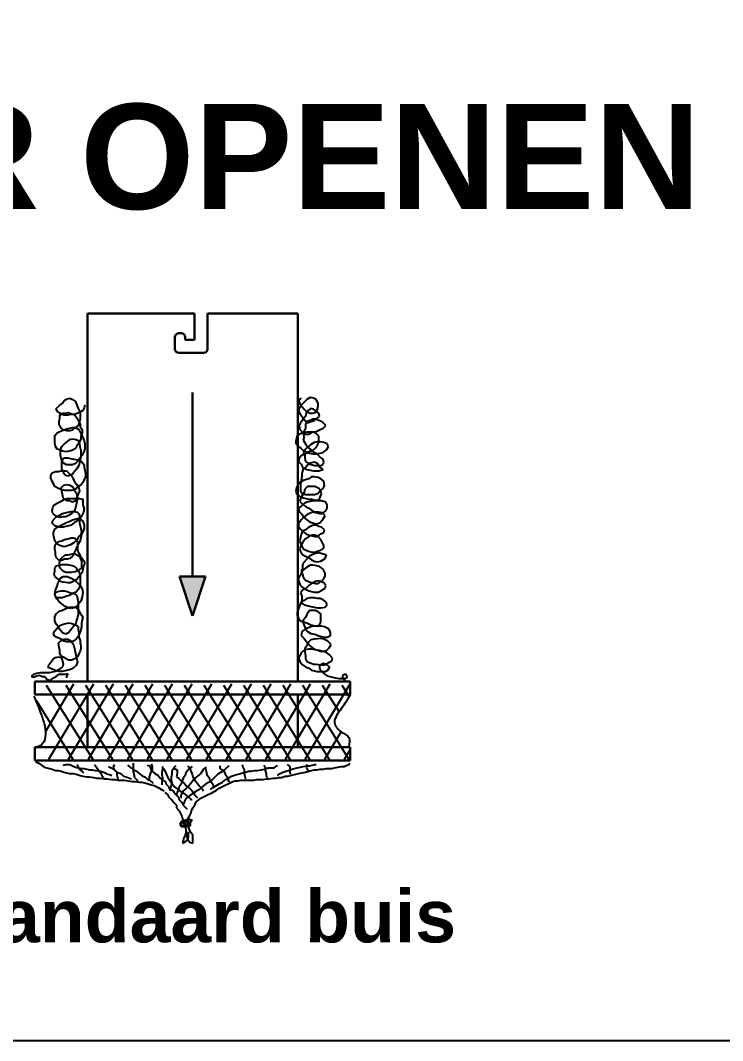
# Model space of a CAD drawing. Extents: x 159 to 725, y 98 to 296.
# Drawn here: x 446.1 to 512.9, y 98 to 195 of the extents above; entities that cross this region are included whole.
import ezdxf
from ezdxf.enums import TextEntityAlignment as Align

# ---------------------------------------------------------------- set-up
doc = ezdxf.new("R2010")
doc.units = 0
doc.header["$LTSCALE"] = 8
doc.header["$MEASUREMENT"] = 0
doc.layers.get('0').update_dxf_attribs({"linetype": 'CONTINUOUS'})
doc.layers.add('ACOTA', color=1, linetype='CONTINUOUS')
doc.styles.add('style1', font='')
doc.styles.get('style1').set_extended_font_data('Arial', bold=True)

msp = doc.modelspace()

# ---------------------------------------------------------------- hatches: boundary and pattern name
at = {"lineweight": 30}
msp.add_hatch(color=256, dxfattribs=at).paths.add_polyline_path([(463.75, 142.149), (462.5, 142.149), (461.25, 142.149), (462.5, 138.399)])

# ---------------------------------------------------------------- linework, layer by layer
for p, q in [((452.5, 132.149), (452.5, 167.149)), ((452.5, 167.149), (462.675, 167.149)), ((462.675, 167.149), (462.675, 164.649)), ((463.925, 167.149), (472.5, 167.149)), ((463.925, 163.774), (463.925, 167.149)), ((472.5, 167.149), (472.5, 132.149)), ((461.203, 165.274), (461.434, 165.274)), ((460.828, 164.649), (460.828, 164.899)), ((460.828, 164.649), (460.828, 163.774)), ((461.809, 164.899), (461.809, 164.649)), ((462.675, 164.649), (461.809, 164.649)), ((461.203, 163.399), (463.55, 163.399)), ((462.5, 159.649), (462.5, 142.149)), ((462.5, 138.399), (461.25, 142.149)), ((461.25, 142.149), (462.5, 142.149)), ((462.5, 142.149), (463.75, 142.149)), ((463.75, 142.149), (462.5, 138.399)), ((477.5, 132.149), (447.5, 132.149)), ((447.5, 132.149), (447.5, 130.899)), ((477.5, 130.899), (477.5, 132.149)), ((447.5, 130.899), (477.5, 130.899)), ((452.5, 125.899), (452.5, 130.899)), ((472.5, 130.899), (472.5, 125.899)), ((477.5, 130.899), (477.5, 130.899)), ((477.5, 125.899), (447.5, 125.899)), ((447.5, 125.899), (447.5, 124.649)), ((477.5, 124.649), (477.5, 125.899)), ((447.5, 124.649), (477.5, 124.649)), ((472.5, 124.649), (452.5, 124.649)), ((477.5, 124.649), (477.5, 124.649))]:
    msp.add_line(p, q, dxfattribs=at)
at = {"color": 7}
msp.add_lwpolyline([(515, 197), (410, 197), (410, 98), (515, 98)], close=True, dxfattribs=at)
at = {"lineweight": 30}
for centre, start, end in [((461.203, 164.899), 90, 180), ((461.434, 164.899), 0, 90), ((461.203, 163.774), 180, 270), ((463.55, 163.774), 270, 0)]:
    msp.add_arc(centre, 0.375, start, end, dxfattribs=at)
at = {"layer": 'ACOTA', "color": 7, "lineweight": 25}
for p, q in [((473.684, 159.151), (473.361, 158.957)), ((474.006, 159.086), (473.684, 159.151)), ((449.55, 158.119), (449.808, 158.377)), ((449.808, 158.377), (450.131, 158.635)), ((450.131, 158.635), (450.324, 158.893)), ((450.324, 158.893), (450.582, 159.022)), ((450.582, 159.022), (450.841, 159.086)), ((450.841, 159.086), (451.099, 158.957)), ((451.099, 158.957), (451.357, 158.764)), ((451.357, 158.764), (451.486, 158.441)), ((451.486, 158.441), (451.615, 158.119)), ((452.196, 158.183), (452.067, 157.925)), ((452.26, 158.441), (452.196, 158.183)), ((472.845, 159.086), (472.587, 158.893)), ((472.587, 158.893), (472.716, 158.57)), ((472.78, 158.377), (472.651, 158.119)), ((472.716, 158.57), (472.909, 158.312)), ((473.038, 158.635), (472.78, 158.377)), ((472.909, 158.312), (473.103, 158.054)), ((473.361, 158.957), (473.038, 158.635)), ((474.265, 158.957), (474.006, 159.086)), ((474.458, 158.635), (474.265, 158.957)), ((474.394, 158.054), (474.458, 158.377)), ((474.458, 158.377), (474.458, 158.635)), ((449.615, 157.861), (449.55, 158.119)), ((449.873, 157.667), (449.615, 157.861)), ((450.26, 157.474), (449.873, 157.667)), ((449.873, 157.474), (450.195, 157.667)), ((449.873, 157.151), (449.873, 157.474)), ((450.195, 157.667), (450.453, 157.667)), ((450.647, 157.474), (450.26, 157.474)), ((450.453, 157.667), (450.712, 157.732)), ((450.905, 157.538), (450.647, 157.474)), ((450.712, 157.732), (451.034, 157.603)), ((451.163, 157.538), (450.905, 157.538)), ((451.034, 157.603), (451.292, 157.538)), ((451.421, 157.603), (451.163, 157.538)), ((451.292, 157.538), (451.486, 157.216)), ((451.744, 157.732), (451.421, 157.603)), ((451.486, 157.216), (451.615, 156.958)), ((451.615, 158.119), (451.744, 157.861)), ((452.067, 157.925), (451.744, 157.732)), ((451.744, 157.861), (451.809, 157.603)), ((451.809, 157.603), (451.809, 157.087)), ((472.651, 158.119), (472.587, 157.861)), ((472.587, 157.861), (472.78, 157.538)), ((472.78, 157.538), (472.974, 157.28)), ((472.974, 157.28), (473.168, 156.958)), ((473.232, 157.345), (473.038, 157.087)), ((473.103, 158.054), (473.361, 157.796)), ((473.297, 157.667), (473.232, 157.345)), ((473.49, 157.925), (473.297, 157.667)), ((473.361, 157.796), (473.684, 157.667)), ((473.748, 158.119), (473.49, 157.925)), ((473.684, 157.667), (473.942, 157.667)), ((474.006, 158.054), (473.748, 158.119)), ((473.942, 157.667), (474.2, 157.732)), ((474.265, 157.861), (474.006, 158.054)), ((474.2, 157.732), (474.394, 158.054)), ((474.523, 157.667), (474.265, 157.861)), ((474.329, 157.151), (474.587, 157.345)), ((474.587, 157.345), (474.523, 157.667)), ((449.808, 156.893), (449.873, 157.151)), ((449.808, 156.635), (449.808, 156.893)), ((450.002, 156.248), (449.808, 156.635)), ((450.26, 156.054), (450.002, 156.248)), ((450.518, 156.184), (450.841, 156.248)), ((450.841, 156.248), (451.099, 156.313)), ((451.357, 156.313), (451.099, 156.054)), ((451.099, 156.313), (451.357, 156.313)), ((451.615, 156.506), (451.357, 156.313)), ((451.357, 156.313), (451.679, 156.119)), ((451.615, 156.958), (451.809, 156.635)), ((451.744, 156.829), (451.615, 156.506)), ((451.809, 157.087), (451.744, 156.829)), ((451.809, 156.635), (451.809, 156.377)), ((451.809, 156.377), (452.002, 156.119)), ((472.78, 156.764), (472.651, 156.506)), ((472.651, 156.506), (472.716, 156.119)), ((473.038, 157.087), (472.78, 156.764)), ((473.232, 156.248), (473.103, 155.99)), ((473.168, 156.958), (473.426, 156.764)), ((473.426, 156.893), (473.232, 156.635)), ((473.232, 156.635), (473.232, 156.248)), ((473.684, 156.958), (473.426, 156.893)), ((473.426, 156.764), (473.684, 156.829)), ((473.942, 157.087), (473.684, 156.958)), ((473.684, 156.829), (474.071, 156.958)), ((474.2, 157.087), (473.942, 157.087)), ((474.071, 156.958), (474.329, 157.151)), ((474.523, 156.958), (474.2, 157.087)), ((474.845, 156.829), (474.523, 156.958)), ((474.523, 156.054), (474.91, 156.248)), ((475.168, 156.506), (474.845, 156.829)), ((474.91, 156.248), (475.168, 156.506)), ((449.421, 155.538), (449.615, 155.796)), ((449.421, 154.829), (449.421, 155.538)), ((449.615, 155.796), (449.873, 155.925)), ((449.873, 155.925), (450.195, 156.054)), ((450.195, 156.054), (450.518, 156.184)), ((450.582, 155.99), (450.26, 156.054)), ((450.841, 155.99), (450.582, 155.99)), ((451.099, 156.054), (450.841, 155.99)), ((451.679, 156.119), (451.809, 155.861)), ((451.809, 155.861), (451.938, 155.603)), ((452.002, 155.796), (451.873, 155.474)), ((451.873, 155.474), (451.873, 155.216)), ((451.938, 155.603), (452.067, 155.345)), ((452.002, 156.119), (452.002, 155.796)), ((452.067, 155.345), (452.196, 155.022)), ((472.393, 155.28), (472.329, 155.022)), ((472.458, 155.538), (472.393, 155.28)), ((472.716, 155.667), (472.458, 155.538)), ((472.716, 156.119), (472.974, 155.861)), ((472.974, 155.796), (472.716, 155.667)), ((472.974, 155.861), (473.232, 155.667)), ((473.361, 155.861), (472.974, 155.796)), ((473.103, 155.99), (473.038, 155.667)), ((473.038, 155.667), (473.103, 155.409)), ((473.103, 155.409), (473.038, 155.087)), ((473.232, 155.667), (473.555, 155.667)), ((474.006, 155.861), (473.361, 155.861)), ((473.555, 155.667), (473.877, 155.861)), ((473.877, 155.861), (474.265, 155.925)), ((474.265, 155.732), (474.006, 155.861)), ((474.265, 155.925), (474.523, 156.054)), ((474.523, 155.474), (474.265, 155.732)), ((474.523, 154.893), (474.523, 155.474)), ((449.485, 154.506), (449.421, 154.829)), ((449.615, 154.248), (449.485, 154.506)), ((449.937, 154.184), (450.066, 154.506)), ((450.066, 154.506), (450.324, 154.764)), ((450.324, 154.764), (450.582, 154.958)), ((450.582, 154.958), (450.841, 155.151)), ((450.841, 155.151), (451.099, 155.216)), ((451.357, 154.313), (451.034, 154.119)), ((451.099, 155.216), (451.421, 155.151)), ((451.486, 154.571), (451.357, 154.313)), ((451.421, 155.151), (451.679, 155.022)), ((451.679, 154.829), (451.486, 154.571)), ((451.873, 155.216), (451.679, 154.829)), ((451.679, 155.022), (451.809, 154.377)), ((451.809, 154.377), (451.873, 154.119)), ((452.196, 155.022), (452.26, 154.764)), ((452.26, 154.764), (452.26, 154.248)), ((472.329, 155.022), (472.329, 154.764)), ((472.329, 154.764), (472.587, 154.506)), ((472.587, 154.506), (472.845, 154.313)), ((472.845, 154.313), (473.103, 154.055)), ((473.038, 155.087), (473.232, 154.764)), ((473.426, 154.442), (473.168, 154.184)), ((473.232, 154.764), (473.361, 154.506)), ((473.361, 154.506), (473.684, 154.248)), ((473.748, 154.7), (473.426, 154.442)), ((474.071, 154.893), (473.748, 154.7)), ((473.942, 154.119), (474.2, 154.377)), ((474.394, 154.958), (474.071, 154.893)), ((474.2, 154.377), (474.394, 154.635)), ((474.652, 154.958), (474.394, 154.958)), ((474.394, 154.635), (474.523, 154.893)), ((474.974, 154.893), (474.652, 154.958)), ((475.297, 154.764), (474.974, 154.893)), ((475.232, 154.184), (475.426, 154.506)), ((475.426, 154.506), (475.297, 154.764)), ((449.873, 154.184), (449.615, 154.248)), ((450.131, 154.055), (449.873, 154.184)), ((449.937, 153.668), (449.937, 154.184)), ((450.002, 153.345), (449.937, 153.668)), ((450.195, 152.958), (450.002, 153.345)), ((450.066, 153.152), (450.26, 153.41)), ((450.453, 153.99), (450.131, 154.055)), ((450.26, 153.41), (450.647, 153.41)), ((450.776, 154.055), (450.453, 153.99)), ((450.647, 153.41), (450.905, 153.345)), ((451.034, 154.119), (450.776, 154.055)), ((450.905, 153.345), (451.228, 153.281)), ((451.809, 153.41), (451.615, 153.152)), ((452.002, 153.668), (451.809, 153.41)), ((451.873, 153.539), (451.809, 153.216)), ((451.873, 154.119), (451.873, 153.539)), ((452.131, 153.926), (452.002, 153.668)), ((452.26, 154.248), (452.131, 153.926)), ((472.651, 153.345), (472.587, 153.087)), ((472.845, 153.603), (472.651, 153.345)), ((473.103, 153.732), (472.845, 153.603)), ((473.168, 154.184), (473.038, 153.926)), ((473.038, 153.926), (473.168, 153.668)), ((473.103, 154.055), (473.361, 153.99)), ((473.361, 153.861), (473.103, 153.732)), ((473.168, 153.668), (473.168, 153.41)), ((473.168, 153.41), (473.232, 153.087)), ((473.684, 154.055), (473.361, 153.861)), ((473.361, 153.99), (473.619, 153.861)), ((473.619, 153.861), (473.942, 153.797)), ((473.684, 154.248), (473.942, 154.119)), ((473.942, 153.99), (473.684, 154.055)), ((474.329, 153.797), (473.942, 153.99)), ((473.942, 153.797), (474.265, 153.797)), ((474.265, 153.797), (474.652, 153.861)), ((474.652, 153.474), (474.329, 153.797)), ((474.652, 153.861), (474.91, 153.926)), ((474.91, 153.281), (474.652, 153.474)), ((474.91, 153.926), (475.232, 154.184)), ((450.066, 152.378), (450.066, 153.152)), ((450.195, 152.12), (450.066, 152.378)), ((450.518, 152.765), (450.195, 152.958)), ((451.099, 152.765), (450.518, 152.765)), ((451.357, 152.894), (451.099, 152.765)), ((451.228, 153.281), (451.55, 153.216)), ((451.486, 152.378), (451.292, 152.12)), ((451.615, 153.152), (451.357, 152.894)), ((451.679, 152.7), (451.486, 152.378)), ((451.55, 153.216), (451.938, 153.087)), ((451.744, 152.958), (451.679, 152.7)), ((451.809, 153.216), (451.744, 152.958)), ((451.938, 153.087), (452.196, 152.765)), ((452.196, 152.765), (452.196, 152.507)), ((452.196, 152.507), (452.26, 152.249)), ((472.587, 153.087), (472.909, 152.765)), ((472.909, 152.765), (472.974, 152.507)), ((473.038, 152.378), (472.909, 151.926)), ((472.974, 152.507), (473.361, 152.313)), ((473.297, 152.571), (473.038, 152.378)), ((473.232, 153.087), (473.619, 152.829)), ((473.555, 152.894), (473.297, 152.571)), ((473.813, 152.958), (473.555, 152.894)), ((473.619, 152.829), (473.877, 152.765)), ((474.071, 153.023), (473.813, 152.958)), ((473.877, 152.765), (474.135, 152.7)), ((474.394, 152.894), (474.071, 153.023)), ((474.135, 152.7), (474.781, 152.7)), ((474.587, 152.571), (474.394, 152.894)), ((474.91, 152.313), (474.587, 152.571)), ((474.781, 152.7), (474.974, 152.958)), ((474.974, 152.958), (474.91, 153.281)), ((449.034, 151.733), (449.163, 151.991)), ((449.034, 151.475), (449.034, 151.733)), ((449.421, 150.7), (449.034, 151.475)), ((449.163, 151.991), (449.485, 152.12)), ((449.485, 152.12), (449.744, 152.12)), ((449.744, 152.12), (450.002, 152.184)), ((450.002, 152.184), (450.518, 152.184)), ((450.324, 151.862), (450.195, 152.12)), ((450.582, 151.668), (450.324, 151.862)), ((450.518, 152.184), (450.776, 151.926)), ((450.841, 151.733), (450.582, 151.668)), ((450.776, 151.926), (451.034, 151.668)), ((451.099, 151.862), (450.841, 151.733)), ((451.034, 151.668), (451.163, 151.41)), ((451.292, 152.12), (451.099, 151.862)), ((451.163, 151.41), (451.292, 151.152)), ((452.325, 151.604), (452.196, 151.345)), ((452.26, 152.249), (452.325, 151.862)), ((452.325, 151.862), (452.325, 151.604)), ((472.909, 151.604), (472.78, 150.958)), ((472.909, 151.926), (472.909, 151.604)), ((473.555, 151.41), (473.103, 151.281)), ((473.361, 152.313), (473.684, 152.249)), ((473.813, 151.604), (473.555, 151.41)), ((473.684, 152.249), (474.006, 152.184)), ((474.071, 151.604), (473.813, 151.604)), ((474.006, 152.184), (474.523, 152.184)), ((474.458, 151.539), (474.071, 151.604)), ((474.716, 151.41), (474.458, 151.539)), ((474.523, 152.184), (474.91, 152.313)), ((474.974, 151.216), (474.716, 151.41)), ((449.744, 150.507), (449.421, 150.7)), ((450.066, 150.378), (449.744, 150.507)), ((450.002, 150.571), (450.26, 150.829)), ((450.066, 150.249), (450.002, 150.571)), ((450.26, 150.829), (450.518, 150.894)), ((450.518, 150.894), (450.841, 150.829)), ((450.841, 150.829), (451.163, 150.636)), ((451.163, 150.636), (451.228, 150.378)), ((451.486, 150.507), (451.228, 150.378)), ((451.292, 151.152), (451.486, 150.894)), ((451.615, 150.7), (451.421, 150.571)), ((451.486, 150.894), (451.679, 150.571)), ((451.873, 150.829), (451.615, 150.7)), ((451.679, 150.571), (451.744, 150.249)), ((452.067, 151.087), (451.873, 150.829)), ((452.196, 151.345), (452.067, 151.087)), ((472.393, 150.571), (472.329, 150.249)), ((472.587, 151.023), (472.393, 150.571)), ((472.845, 151.152), (472.587, 151.023)), ((472.78, 150.958), (472.78, 150.249)), ((473.103, 151.281), (472.845, 151.152)), ((473.168, 150.442), (473.103, 150.12)), ((473.426, 150.7), (473.168, 150.442)), ((474.135, 150.7), (473.426, 150.7)), ((474.523, 150.507), (474.135, 150.7)), ((474.716, 150.249), (474.523, 150.507)), ((474.652, 150.313), (474.91, 150.507)), ((474.91, 150.507), (475.039, 150.765)), ((475.039, 150.765), (474.974, 151.216)), ((450.389, 150.313), (450.066, 150.378)), ((450.131, 149.926), (450.066, 150.249)), ((450.066, 149.346), (450.324, 149.475)), ((450.195, 149.604), (450.131, 149.926)), ((450.518, 149.346), (450.195, 149.604)), ((450.324, 149.475), (450.582, 149.539)), ((450.97, 150.313), (450.389, 150.313)), ((450.582, 149.539), (451.744, 149.539)), ((451.228, 150.378), (450.97, 150.313)), ((451.228, 150.378), (451.421, 150.12)), ((451.486, 149.668), (451.357, 149.346)), ((451.421, 150.12), (451.486, 149.862)), ((451.615, 149.991), (451.486, 149.668)), ((451.486, 149.862), (451.55, 149.604)), ((451.55, 149.604), (451.486, 149.281)), ((451.744, 150.249), (451.615, 149.991)), ((451.744, 149.539), (452.067, 149.475)), ((452.067, 149.475), (452.067, 148.959)), ((472.329, 150.249), (472.393, 149.991)), ((472.393, 149.991), (472.78, 149.668)), ((472.78, 149.539), (472.716, 149.281)), ((472.78, 150.249), (472.974, 149.991)), ((472.974, 149.862), (472.78, 149.539)), ((472.78, 149.668), (473.038, 149.604)), ((473.103, 150.12), (472.974, 149.862)), ((472.974, 149.991), (473.232, 149.926)), ((473.038, 149.604), (473.297, 149.539)), ((473.232, 149.926), (474.135, 149.926)), ((473.297, 149.539), (473.555, 149.475)), ((473.555, 149.475), (473.813, 149.475)), ((473.813, 149.475), (474.2, 149.41)), ((474.135, 149.926), (474.458, 150.055)), ((474.458, 150.055), (474.652, 150.313)), ((474.458, 149.41), (474.652, 149.668)), ((474.652, 149.668), (474.781, 149.991)), ((474.781, 149.991), (474.716, 150.249)), ((449.163, 148.378), (449.227, 148.701)), ((449.227, 148.701), (449.356, 148.959)), ((449.356, 148.959), (449.679, 149.152)), ((449.679, 149.152), (450.066, 149.346)), ((450.776, 149.346), (450.518, 149.346)), ((451.099, 149.217), (450.776, 149.346)), ((451.357, 149.346), (451.099, 149.217)), ((451.357, 148.701), (451.292, 148.378)), ((451.421, 148.959), (451.357, 148.701)), ((451.486, 149.281), (451.421, 148.959)), ((452.067, 148.959), (452.196, 148.572)), ((452.196, 148.572), (452.131, 148.249)), ((472.845, 148.83), (472.587, 148.636)), ((472.587, 148.636), (472.651, 148.314)), ((472.716, 149.281), (473.038, 148.959)), ((473.103, 149.088), (472.845, 148.83)), ((473.038, 148.959), (473.297, 148.765)), ((473.361, 149.217), (473.103, 149.088)), ((473.297, 148.765), (473.555, 148.636)), ((473.684, 149.281), (473.361, 149.217)), ((473.555, 148.636), (473.813, 148.443)), ((474.135, 149.346), (473.684, 149.281)), ((473.813, 148.443), (474.071, 148.249)), ((474.781, 149.346), (474.135, 149.346)), ((474.2, 149.41), (474.458, 149.41)), ((475.168, 149.217), (474.781, 149.346)), ((475.297, 148.959), (475.168, 149.217)), ((475.168, 148.378), (475.297, 148.636)), ((475.297, 148.636), (475.297, 148.959)), ((449.227, 148.12), (449.163, 148.378)), ((449.163, 147.217), (449.227, 147.475)), ((449.55, 147.862), (449.227, 148.12)), ((449.227, 147.475), (449.55, 147.798)), ((449.55, 147.798), (449.808, 147.927)), ((449.873, 147.733), (449.55, 147.862)), ((449.808, 147.927), (450.131, 148.12)), ((450.195, 147.798), (449.873, 147.733)), ((450.131, 148.12), (450.389, 148.185)), ((450.453, 147.798), (450.195, 147.798)), ((450.389, 148.185), (450.647, 148.249)), ((450.712, 147.927), (450.453, 147.798)), ((450.647, 148.249), (450.97, 148.314)), ((451.034, 148.12), (450.712, 147.927)), ((450.841, 147.411), (451.099, 147.54)), ((450.97, 148.314), (451.228, 148.314)), ((451.292, 148.378), (451.034, 148.12)), ((451.099, 147.54), (451.421, 147.604)), ((451.228, 148.314), (451.55, 148.249)), ((451.615, 147.475), (451.292, 147.282)), ((451.421, 147.604), (451.679, 147.669)), ((451.55, 148.249), (451.744, 147.991)), ((451.873, 147.733), (451.615, 147.475)), ((451.679, 147.669), (452.067, 147.411)), ((451.744, 147.991), (451.744, 147.217)), ((452.002, 147.991), (451.873, 147.733)), ((452.131, 148.249), (452.002, 147.991)), ((472.845, 147.54), (472.587, 147.153)), ((472.651, 148.314), (472.909, 148.056)), ((473.103, 147.798), (472.845, 147.54)), ((472.909, 148.056), (473.038, 147.798)), ((473.038, 147.798), (473.361, 147.54)), ((473.361, 147.991), (473.103, 147.798)), ((473.748, 148.185), (473.361, 147.991)), ((473.361, 147.54), (473.619, 147.346)), ((474.006, 148.249), (473.748, 148.185)), ((474.523, 148.249), (474.006, 148.249)), ((474.071, 148.249), (474.329, 148.185)), ((474.329, 148.185), (474.587, 148.12)), ((474.845, 148.185), (474.523, 148.249)), ((474.587, 148.12), (474.845, 148.12)), ((474.652, 147.282), (474.91, 147.604)), ((474.845, 148.12), (475.168, 148.378)), ((475.103, 147.927), (474.845, 148.185)), ((474.91, 147.604), (475.103, 147.927)), ((449.421, 146.959), (449.163, 147.217)), ((449.292, 146.314), (449.421, 146.636)), ((449.808, 146.83), (449.421, 146.959)), ((449.421, 146.636), (449.744, 146.895)), ((449.744, 146.895), (450.002, 147.024)), ((450.195, 146.83), (449.808, 146.83)), ((450.002, 147.024), (450.26, 147.153)), ((450.453, 146.895), (450.195, 146.83)), ((450.26, 147.153), (450.518, 147.282)), ((450.712, 146.959), (450.453, 146.895)), ((450.518, 147.282), (450.841, 147.411)), ((450.97, 147.024), (450.712, 146.959)), ((451.292, 147.282), (450.97, 147.024)), ((451.744, 147.217), (451.809, 146.959)), ((451.809, 146.959), (451.873, 146.701)), ((451.873, 146.701), (451.938, 146.378)), ((452.067, 147.411), (452.196, 147.024)), ((452.196, 146.701), (452.067, 146.378)), ((452.196, 147.024), (452.196, 146.701)), ((472.587, 147.153), (472.587, 146.895)), ((472.587, 146.895), (472.78, 146.636)), ((472.78, 146.636), (473.103, 146.314)), ((473.232, 146.572), (472.974, 146.443)), ((473.555, 146.83), (473.232, 146.572)), ((474.006, 147.024), (473.555, 146.83)), ((473.619, 147.346), (474.006, 147.217)), ((474.006, 147.217), (474.329, 147.153)), ((474.265, 147.024), (474.006, 147.024)), ((474.523, 146.895), (474.265, 147.024)), ((474.329, 147.153), (474.652, 147.282)), ((474.781, 146.83), (474.523, 146.895)), ((475.039, 146.572), (474.781, 146.83)), ((474.974, 146.314), (475.039, 146.572)), ((449.292, 146.056), (449.292, 146.314)), ((449.356, 145.798), (449.292, 146.056)), ((449.421, 145.54), (449.356, 145.798)), ((449.615, 145.217), (449.421, 145.54)), ((449.744, 145.475), (450.066, 145.54)), ((450.066, 145.54), (450.324, 145.669)), ((450.324, 145.669), (450.647, 145.733)), ((450.647, 145.733), (450.97, 145.798)), ((450.97, 145.798), (451.292, 145.798)), ((451.486, 145.604), (451.228, 145.346)), ((451.292, 145.798), (451.55, 145.475)), ((451.615, 145.862), (451.486, 145.604)), ((451.873, 146.12), (451.615, 145.862)), ((451.809, 145.54), (451.615, 145.217)), ((451.873, 145.798), (451.809, 145.54)), ((451.938, 146.378), (451.873, 146.12)), ((451.938, 146.12), (451.873, 145.798)), ((452.067, 146.378), (451.938, 146.12)), ((472.78, 145.862), (472.716, 145.54)), ((472.716, 145.54), (472.78, 145.282)), ((472.845, 146.12), (472.78, 145.862)), ((472.974, 146.443), (472.845, 146.12)), ((473.232, 145.733), (473.038, 145.475)), ((473.103, 146.314), (473.361, 146.12)), ((473.555, 145.927), (473.232, 145.733)), ((473.361, 146.12), (473.619, 146.056)), ((473.877, 146.056), (473.555, 145.927)), ((473.619, 146.056), (473.877, 145.991)), ((474.135, 146.056), (473.877, 146.056)), ((473.877, 145.991), (474.135, 145.927)), ((474.458, 145.927), (474.135, 146.056)), ((474.135, 145.927), (474.394, 145.927)), ((474.394, 145.927), (474.716, 146.185)), ((474.716, 145.669), (474.458, 145.927)), ((474.716, 146.185), (474.974, 146.314)), ((474.845, 145.411), (474.716, 145.669)), ((449.421, 144.959), (449.485, 145.217)), ((449.421, 144.701), (449.421, 144.959)), ((449.485, 144.443), (449.421, 144.701)), ((449.485, 145.217), (449.744, 145.475)), ((449.873, 145.088), (449.615, 145.217)), ((450.26, 144.959), (449.873, 145.088)), ((450.518, 145.024), (450.26, 144.959)), ((450.905, 145.153), (450.518, 145.024)), ((451.228, 145.346), (450.905, 145.153)), ((451.357, 144.637), (451.228, 144.314)), ((451.486, 144.959), (451.357, 144.637)), ((451.615, 145.217), (451.486, 144.959)), ((451.55, 145.475), (451.55, 144.701)), ((451.55, 144.701), (451.615, 144.443)), ((472.78, 145.024), (472.716, 144.766)), ((472.716, 144.766), (472.78, 144.508)), ((473.038, 145.475), (472.78, 145.024)), ((472.78, 145.282), (472.909, 145.024)), ((472.909, 145.024), (473.038, 144.766)), ((473.038, 144.766), (473.426, 144.572)), ((473.426, 144.572), (473.877, 144.443)), ((474.135, 144.443), (474.458, 144.572)), ((474.458, 144.572), (474.716, 144.637)), ((474.716, 144.637), (474.974, 144.83)), ((474.974, 145.088), (474.845, 145.411)), ((474.974, 144.83), (474.974, 145.088)), ((449.485, 144.185), (449.485, 144.443)), ((449.55, 143.927), (449.485, 144.185)), ((449.808, 143.669), (449.55, 143.927)), ((450.066, 143.669), (449.808, 143.669)), ((449.808, 143.153), (449.873, 143.605)), ((449.873, 143.605), (450.002, 143.863)), ((450.002, 143.863), (450.389, 144.185)), ((450.324, 143.798), (450.066, 143.669)), ((450.582, 143.798), (450.324, 143.798)), ((450.389, 144.185), (450.647, 144.185)), ((450.841, 143.863), (450.582, 143.798)), ((450.647, 144.185), (451.292, 144.314)), ((451.099, 144.056), (450.841, 143.863)), ((451.228, 144.314), (451.099, 144.056)), ((451.292, 144.314), (451.938, 143.927)), ((451.615, 144.443), (451.809, 144.121)), ((451.809, 144.121), (451.809, 143.863)), ((451.809, 143.863), (451.938, 143.605)), ((451.938, 143.927), (452.131, 143.669)), ((451.938, 143.605), (451.938, 142.96)), ((452.131, 143.669), (452.26, 143.411)), ((472.78, 144.508), (472.909, 144.25)), ((472.909, 144.25), (473.232, 144.056)), ((473.361, 143.798), (473.038, 143.411)), ((473.232, 144.056), (473.49, 143.927)), ((473.619, 144.056), (473.361, 143.798)), ((473.49, 143.927), (473.813, 143.734)), ((473.877, 144.185), (473.619, 144.056)), ((473.813, 143.734), (474.071, 143.605)), ((473.877, 144.443), (474.135, 144.443)), ((474.2, 144.314), (473.877, 144.185)), ((474.071, 143.605), (474.329, 143.54)), ((474.523, 144.379), (474.2, 144.314)), ((474.329, 143.54), (474.716, 143.605)), ((474.91, 144.25), (474.523, 144.379)), ((474.716, 143.605), (475.103, 143.863)), ((475.232, 144.185), (474.91, 144.25)), ((475.103, 143.863), (475.232, 144.185)), ((449.356, 142.379), (449.421, 142.637)), ((449.421, 142.895), (449.55, 143.153)), ((449.421, 142.637), (449.421, 142.895)), ((449.55, 143.153), (449.808, 143.218)), ((449.808, 143.218), (450.066, 143.282)), ((449.937, 142.895), (449.808, 143.153)), ((450.195, 142.637), (449.937, 142.895)), ((450.066, 143.282), (450.582, 143.282)), ((450.453, 142.508), (450.195, 142.637)), ((450.582, 143.282), (450.905, 143.218)), ((450.905, 143.218), (451.163, 143.153)), ((451.163, 143.153), (451.421, 142.96)), ((451.615, 142.702), (451.357, 142.573)), ((451.421, 142.96), (451.615, 142.702)), ((451.938, 142.96), (451.615, 142.702)), ((451.615, 142.702), (451.744, 142.444)), ((452.131, 143.153), (452.002, 142.508)), ((452.26, 143.411), (452.131, 143.153)), ((472.974, 142.895), (472.845, 142.637)), ((472.845, 142.637), (472.974, 142.379)), ((473.103, 142.831), (472.909, 142.573)), ((473.038, 143.411), (472.974, 143.153)), ((472.974, 143.153), (472.974, 142.895)), ((473.361, 143.024), (473.103, 142.831)), ((473.684, 143.218), (473.361, 143.024)), ((473.942, 143.218), (473.684, 143.218)), ((474.329, 143.153), (473.942, 143.218)), ((474.587, 143.089), (474.329, 143.153)), ((474.91, 142.831), (474.587, 143.089)), ((475.103, 142.444), (474.91, 142.831)), ((449.421, 142.121), (449.356, 142.379)), ((449.679, 141.927), (449.421, 142.121)), ((449.937, 141.669), (449.679, 141.927)), ((449.679, 141.476), (449.808, 141.734)), ((449.808, 141.734), (449.937, 141.992)), ((449.937, 141.992), (450.195, 142.121)), ((450.195, 141.605), (449.937, 141.669)), ((450.195, 142.121), (450.582, 142.121)), ((450.97, 142.508), (450.453, 142.508)), ((450.582, 142.121), (450.97, 141.992)), ((451.163, 141.669), (450.905, 141.54)), ((451.357, 142.573), (450.97, 142.508)), ((450.97, 141.992), (451.228, 141.863)), ((451.486, 141.863), (451.163, 141.669)), ((451.228, 141.863), (451.486, 141.605)), ((451.809, 142.25), (451.486, 141.863)), ((451.744, 142.444), (451.809, 142.186)), ((452.002, 142.508), (451.809, 142.25)), ((451.809, 142.186), (451.809, 141.411)), ((472.78, 142.25), (472.587, 141.992)), ((472.587, 141.992), (472.587, 141.734)), ((472.587, 141.734), (472.716, 141.411)), ((472.909, 142.573), (472.78, 142.25)), ((472.974, 142.379), (473.038, 142.057)), ((473.038, 142.057), (473.232, 141.798)), ((473.232, 141.798), (473.684, 141.605)), ((474.2, 141.669), (473.813, 141.476)), ((474.458, 141.734), (474.2, 141.669)), ((474.716, 141.669), (474.458, 141.734)), ((474.458, 141.476), (474.716, 141.669)), ((474.716, 141.669), (474.974, 141.927)), ((474.974, 141.54), (474.716, 141.669)), ((474.974, 141.927), (475.103, 142.186)), ((475.103, 142.186), (475.103, 142.444)), ((449.421, 140.444), (449.485, 140.831)), ((449.421, 140.508), (449.679, 140.702)), ((449.485, 140.831), (449.615, 141.218)), ((449.615, 141.218), (449.679, 141.476)), ((449.679, 140.702), (450.002, 140.766)), ((450.002, 140.766), (450.324, 140.766)), ((450.647, 141.54), (450.195, 141.605)), ((450.324, 140.766), (450.582, 140.702)), ((450.582, 140.702), (450.905, 140.573)), ((450.905, 141.54), (450.647, 141.54)), ((451.615, 140.895), (451.421, 140.637)), ((451.486, 141.605), (451.809, 141.282)), ((451.744, 141.153), (451.615, 140.895)), ((451.809, 141.411), (451.744, 141.153)), ((451.809, 141.282), (452.002, 140.96)), ((452.002, 140.96), (452.067, 140.637)), ((472.716, 141.411), (472.909, 141.153)), ((472.974, 140.831), (472.78, 140.573)), ((472.909, 141.153), (473.168, 140.96)), ((473.232, 140.96), (472.974, 140.831)), ((473.168, 140.96), (473.555, 140.766)), ((473.555, 141.282), (473.232, 140.96)), ((473.813, 141.476), (473.555, 141.282)), ((473.555, 140.766), (473.813, 140.702)), ((473.684, 141.605), (473.942, 141.54)), ((473.813, 140.702), (474.071, 140.637)), ((473.942, 141.54), (474.2, 141.476)), ((474.2, 141.476), (474.458, 141.476)), ((474.458, 140.637), (474.716, 140.766)), ((474.716, 140.766), (475.103, 141.024)), ((475.168, 141.282), (474.974, 141.54)), ((475.103, 141.024), (475.168, 141.282)), ((449.485, 140.25), (449.421, 140.508)), ((449.55, 140.121), (449.421, 140.444)), ((449.615, 139.992), (449.485, 140.25)), ((450.131, 140.121), (449.55, 140.121)), ((449.808, 139.734), (449.615, 139.992)), ((450.066, 139.541), (449.808, 139.734)), ((450.518, 140.25), (450.131, 140.121)), ((450.776, 140.315), (450.518, 140.25)), ((451.099, 140.508), (450.776, 140.315)), ((450.905, 140.573), (451.228, 140.508)), ((451.421, 140.637), (451.099, 140.508)), ((451.228, 140.508), (451.486, 140.315)), ((451.486, 140.315), (451.55, 140.057)), ((451.55, 140.057), (451.615, 139.734)), ((451.615, 139.734), (451.615, 138.509)), ((451.873, 139.799), (451.679, 139.541)), ((452.002, 140.186), (451.873, 139.799)), ((452.067, 140.637), (452.002, 140.186)), ((472.845, 139.734), (472.716, 139.412)), ((472.78, 140.573), (472.909, 140.25)), ((473.103, 139.863), (472.845, 139.734)), ((472.909, 140.25), (472.909, 139.605)), ((473.361, 140.057), (473.103, 139.863)), ((473.684, 140.121), (473.361, 140.057)), ((474.071, 140.121), (473.684, 140.121)), ((474.071, 140.637), (474.458, 140.637)), ((474.394, 140.057), (474.071, 140.121)), ((474.652, 140.057), (474.394, 140.057)), ((474.91, 139.928), (474.652, 140.057)), ((475.168, 139.734), (474.91, 139.928)), ((475.297, 139.476), (475.168, 139.734)), ((449.55, 138.573), (449.808, 138.831)), ((449.808, 138.831), (450.066, 138.896)), ((450.389, 139.283), (450.066, 139.541)), ((450.066, 138.896), (450.453, 139.089)), ((450.712, 139.154), (450.389, 139.283)), ((450.453, 139.089), (450.841, 139.218)), ((450.97, 139.089), (450.712, 139.154)), ((450.841, 139.218), (451.357, 139.218)), ((451.228, 139.154), (450.97, 139.089)), ((451.486, 139.283), (451.228, 139.154)), ((451.357, 139.218), (451.615, 138.96)), ((451.679, 139.541), (451.486, 139.283)), ((451.615, 138.96), (451.809, 138.638)), ((472.587, 139.089), (472.458, 138.702)), ((472.716, 139.412), (472.587, 139.089)), ((472.909, 139.605), (473.232, 139.412)), ((473.232, 139.412), (473.49, 139.347)), ((473.619, 138.896), (473.361, 138.509)), ((473.49, 139.347), (473.748, 139.283)), ((474.2, 138.896), (473.619, 138.896)), ((473.748, 139.283), (474.071, 139.218)), ((474.071, 139.218), (474.394, 139.154)), ((474.458, 138.767), (474.2, 138.896)), ((474.394, 139.154), (474.716, 139.154)), ((474.716, 138.573), (474.458, 138.767)), ((474.716, 139.154), (475.103, 139.218)), ((475.103, 139.218), (475.297, 139.476)), ((449.421, 138.315), (449.55, 138.573)), ((449.421, 137.928), (449.421, 138.315)), ((449.55, 137.606), (449.421, 137.928)), ((451.421, 137.864), (451.357, 137.606)), ((451.55, 138.251), (451.421, 137.864)), ((451.615, 138.509), (451.55, 138.251)), ((451.809, 138.638), (452.067, 138.315)), ((452.002, 137.993), (451.938, 137.67)), ((452.067, 138.315), (452.002, 137.993)), ((472.458, 138.702), (472.458, 138.444)), ((472.458, 138.444), (472.587, 138.186)), ((472.587, 138.186), (472.78, 137.928)), ((472.78, 137.928), (473.103, 137.799)), ((473.232, 138.251), (473.038, 137.993)), ((473.038, 137.993), (473.038, 137.735)), ((473.103, 137.799), (473.361, 137.735)), ((473.361, 138.509), (473.232, 138.251)), ((474.587, 137.541), (474.716, 137.799)), ((474.716, 137.799), (474.716, 138.573)), ((449.292, 136.702), (449.421, 136.96)), ((449.421, 136.96), (449.615, 137.218)), ((449.744, 137.347), (449.55, 137.606)), ((449.615, 137.218), (449.873, 137.477)), ((449.873, 137.089), (449.744, 137.347)), ((449.873, 137.477), (450.195, 137.606)), ((450.131, 136.767), (449.873, 137.089)), ((450.195, 137.606), (450.453, 137.67)), ((450.453, 137.67), (450.776, 137.735)), ((450.97, 137.089), (450.712, 136.767)), ((450.776, 137.735), (451.034, 137.67)), ((451.163, 137.347), (450.97, 137.089)), ((451.034, 137.67), (451.357, 137.541)), ((451.357, 137.606), (451.163, 137.347)), ((451.357, 137.541), (451.615, 137.347)), ((451.615, 137.347), (451.615, 137.089)), ((451.615, 137.089), (451.679, 136.702)), ((451.873, 137.025), (451.744, 136.702)), ((451.938, 137.347), (451.873, 137.025)), ((451.938, 137.67), (451.938, 137.347)), ((472.909, 136.896), (472.845, 136.509)), ((473.168, 137.089), (472.909, 136.896)), ((473.038, 137.735), (473.103, 137.477)), ((473.103, 137.477), (473.232, 137.154)), ((473.426, 137.218), (473.168, 137.089)), ((473.232, 137.154), (473.426, 136.896)), ((473.361, 137.735), (473.748, 137.541)), ((473.748, 137.347), (473.426, 137.218)), ((473.426, 136.896), (473.748, 136.702)), ((473.748, 137.541), (474.006, 137.477)), ((474.006, 137.412), (473.748, 137.347)), ((474.006, 137.477), (474.329, 137.412)), ((474.781, 137.412), (474.006, 137.412)), ((474.329, 137.412), (474.587, 137.541)), ((475.039, 137.347), (474.781, 137.412)), ((475.426, 137.154), (475.039, 137.347)), ((475.62, 136.831), (475.426, 137.154)), ((475.62, 136.509), (475.62, 136.831)), ((449.421, 136.444), (449.292, 136.702)), ((449.679, 136.315), (449.421, 136.444)), ((450.002, 136.186), (449.679, 136.315)), ((449.744, 135.799), (450.002, 136.057)), ((450.26, 135.993), (450.002, 136.186)), ((450.002, 136.057), (450.26, 136.186)), ((450.453, 136.638), (450.131, 136.767)), ((450.26, 136.186), (450.647, 136.186)), ((450.518, 135.928), (450.26, 135.993)), ((450.712, 136.767), (450.453, 136.638)), ((450.841, 135.928), (450.518, 135.928)), ((450.647, 136.186), (450.905, 136.057)), ((451.163, 135.993), (450.841, 135.928)), ((450.905, 136.057), (451.099, 135.799)), ((451.421, 136.186), (451.163, 135.993)), ((451.615, 136.444), (451.421, 136.186)), ((451.744, 136.702), (451.615, 136.444)), ((451.679, 136.702), (451.679, 136.38)), ((451.679, 136.38), (451.809, 136.057)), ((451.809, 136.057), (451.809, 135.799)), ((472.845, 136.509), (473.103, 136.251)), ((473.103, 136.251), (473.297, 135.993)), ((473.297, 135.993), (473.49, 135.735)), ((473.49, 135.864), (473.361, 135.541)), ((473.748, 136.122), (473.49, 135.864)), ((473.748, 136.702), (474.135, 136.638)), ((474.071, 136.186), (473.748, 136.122)), ((474.716, 136.251), (474.071, 136.186)), ((474.135, 136.638), (474.458, 136.509)), ((474.458, 136.509), (474.781, 136.444)), ((474.974, 136.186), (474.716, 136.251)), ((474.781, 136.444), (475.039, 136.38)), ((475.362, 135.993), (474.974, 136.186)), ((475.039, 136.38), (475.297, 136.38)), ((475.297, 136.38), (475.62, 136.509)), ((475.684, 135.67), (475.362, 135.993)), ((449.808, 135.412), (449.744, 135.799)), ((449.873, 135.09), (449.808, 135.412)), ((449.873, 134.832), (449.873, 135.09)), ((451.099, 135.799), (451.228, 135.541)), ((451.228, 135.541), (451.292, 135.283)), ((451.292, 135.283), (451.357, 134.832)), ((451.809, 135.025), (451.679, 134.767)), ((451.809, 135.799), (451.873, 135.541)), ((451.873, 135.283), (451.809, 135.025)), ((451.873, 135.541), (451.873, 135.283)), ((472.909, 134.961), (472.716, 134.638)), ((473.168, 135.154), (472.909, 134.961)), ((473.361, 135.541), (473.168, 135.283)), ((473.168, 135.283), (473.168, 134.961)), ((473.555, 135.219), (473.168, 135.154)), ((473.168, 134.961), (473.232, 134.574)), ((473.49, 135.735), (473.748, 135.477)), ((473.813, 135.219), (473.555, 135.219)), ((473.748, 135.477), (474.071, 135.219)), ((474.135, 135.154), (473.813, 135.219)), ((474.071, 135.219), (474.329, 135.154)), ((474.587, 135.09), (474.135, 135.154)), ((474.329, 135.154), (474.652, 135.025)), ((475.232, 134.896), (474.587, 135.09)), ((474.652, 135.025), (474.974, 135.025)), ((474.974, 135.025), (475.232, 135.09)), ((475.232, 135.09), (475.491, 135.348)), ((475.491, 134.703), (475.232, 134.896)), ((475.491, 135.348), (475.684, 135.67)), ((448.84, 133.735), (449.034, 133.993)), ((449.034, 133.993), (449.227, 134.251)), ((449.227, 134.251), (449.485, 134.445)), ((449.485, 134.445), (449.744, 134.509)), ((449.744, 134.509), (450.002, 134.445)), ((450.002, 134.574), (449.873, 134.832)), ((450.26, 134.445), (450.002, 134.574)), ((450.002, 134.445), (450.131, 134.122)), ((450.131, 134.122), (450.195, 133.8)), ((450.712, 134.187), (450.26, 134.445)), ((451.034, 134.187), (450.712, 134.187)), ((451.292, 134.316), (451.034, 134.187)), ((451.55, 134.509), (451.292, 134.316)), ((451.357, 134.832), (451.421, 134.574)), ((451.421, 134.574), (451.486, 134.251)), ((451.55, 133.993), (451.421, 133.671)), ((451.486, 134.251), (451.55, 133.993)), ((451.679, 134.767), (451.55, 134.509)), ((472.716, 134.638), (472.587, 134.38)), ((472.587, 134.38), (472.716, 134.058)), ((472.716, 134.058), (472.974, 133.735)), ((473.232, 134.574), (473.232, 134.316)), ((473.232, 134.316), (473.361, 134.058)), ((473.361, 134.058), (474.006, 133.8)), ((475.039, 133.735), (475.491, 133.993)), ((475.813, 134.38), (475.491, 134.703)), ((475.491, 133.993), (475.749, 134.122)), ((475.749, 134.122), (475.813, 134.38)), ((448.001, 132.961), (447.679, 132.897)), ((448.905, 132.961), (448.001, 132.961)), ((448.776, 133.477), (448.84, 133.735)), ((449.098, 133.348), (448.776, 133.477)), ((449.163, 133.026), (448.905, 132.961)), ((449.55, 133.155), (449.098, 133.348)), ((449.485, 133.09), (449.163, 133.026)), ((449.808, 133.284), (449.485, 133.09)), ((449.808, 133.09), (449.55, 133.155)), ((450.131, 133.542), (449.808, 133.284)), ((450.066, 133.09), (449.808, 133.09)), ((450.389, 133.155), (450.066, 133.09)), ((450.195, 133.8), (450.131, 133.542)), ((450.647, 133.219), (450.389, 133.155)), ((450.905, 133.284), (450.647, 133.219)), ((451.163, 133.413), (450.905, 133.284)), ((451.421, 133.671), (451.163, 133.413)), ((472.974, 133.735), (473.232, 133.542)), ((473.232, 133.542), (473.555, 133.413)), ((473.555, 133.413), (473.813, 133.219)), ((473.813, 133.219), (474.071, 133.155)), ((474.006, 133.8), (474.265, 133.8)), ((474.071, 133.155), (474.329, 133.09)), ((474.265, 133.8), (474.716, 133.735)), ((474.329, 133.09), (475.103, 133.09)), ((474.91, 133.864), (474.587, 133.671)), ((474.587, 133.671), (474.587, 133.413)), ((474.587, 133.413), (474.716, 133.155)), ((474.716, 133.735), (475.039, 133.735)), ((474.716, 133.155), (474.974, 132.897)), ((475.168, 133.8), (474.91, 133.864)), ((475.103, 133.09), (475.362, 133.219)), ((475.555, 133.542), (475.168, 133.8)), ((475.362, 133.219), (475.555, 133.542)), ((447.421, 132.832), (447.162, 132.638)), ((447.162, 132.638), (447.421, 132.574)), ((447.679, 132.897), (447.421, 132.832)), ((447.421, 132.574), (447.679, 132.703)), ((447.679, 132.703), (447.937, 132.768)), ((447.937, 132.768), (448.195, 132.638)), ((448.195, 132.638), (448.453, 132.638)), ((448.453, 132.638), (448.647, 132.38)), ((448.647, 132.38), (448.969, 132.251)), ((448.969, 132.251), (449.292, 132.509)), ((449.292, 132.509), (449.55, 132.638)), ((449.55, 132.638), (449.808, 132.832)), ((449.808, 132.832), (450.389, 132.832)), ((450.389, 132.832), (450.647, 132.897)), ((450.647, 132.897), (450.518, 132.638)), ((450.518, 132.638), (450.518, 132.509)), ((474.974, 132.897), (475.297, 132.703)), ((475.297, 132.703), (475.555, 132.638)), ((475.555, 132.638), (475.813, 132.574)), ((475.813, 132.574), (476.071, 132.509)), ((476.071, 132.509), (476.458, 132.445)), ((476.458, 132.445), (476.975, 132.445)), ((476.781, 132.768), (476.717, 132.509)), ((476.717, 132.509), (476.975, 132.251)), ((477.039, 132.832), (476.781, 132.768)), ((476.975, 132.251), (476.781, 132.509)), ((476.975, 132.445), (477.233, 132.574)), ((477.233, 132.574), (477.039, 132.832)), ((448.512, 127.364), (451.228, 131.929)), ((448.586, 131.8), (453.038, 124.704)), ((448.844, 124.769), (453.103, 131.929)), ((450.461, 131.8), (454.913, 124.704)), ((450.719, 124.769), (454.978, 131.929)), ((452.336, 131.8), (456.788, 124.704)), ((452.594, 124.769), (456.853, 131.929)), ((454.211, 131.8), (458.663, 124.704)), ((454.469, 124.769), (458.728, 131.929)), ((456.086, 131.8), (460.538, 124.704)), ((456.344, 124.769), (460.603, 131.929)), ((457.961, 131.8), (462.413, 124.704)), ((458.219, 124.769), (462.478, 131.929)), ((459.836, 131.8), (464.288, 124.704)), ((460.094, 124.769), (464.353, 131.929)), ((461.711, 131.8), (466.163, 124.704)), ((461.969, 124.769), (466.228, 131.929)), ((463.586, 131.8), (468.038, 124.704)), ((463.844, 124.769), (468.103, 131.929)), ((465.461, 131.8), (469.913, 124.704)), ((465.719, 124.769), (469.978, 131.929)), ((467.336, 131.8), (471.788, 124.704)), ((467.594, 124.769), (471.853, 131.929)), ((469.211, 131.8), (473.663, 124.704)), ((469.469, 124.769), (473.728, 131.929)), ((471.086, 131.8), (475.538, 124.704)), ((471.344, 124.769), (475.603, 131.929)), ((472.961, 131.8), (477.413, 124.704)), ((473.219, 124.769), (477.478, 131.929)), ((474.836, 131.8), (476.436, 129.25)), ((476.711, 131.8), (477.39, 130.718)), ((447.652, 130.3), (451.163, 124.704)), ((475.094, 124.769), (476.635, 127.36)), ((447.5, 125.662), (447.638, 125.894)), ((476.969, 124.769), (477.5, 125.662)), ((447.614, 124.511), (447.872, 124.382)), ((447.872, 124.382), (448.13, 124.188)), ((448.13, 124.188), (448.388, 123.995)), ((450.195, 124.188), (450.518, 124.253)), ((450.518, 124.253), (450.841, 124.253)), ((450.841, 124.253), (451.099, 124.124)), ((451.486, 124.253), (451.615, 123.995)), ((453.164, 124.253), (453.357, 123.995)), ((455.035, 124.253), (454.97, 123.995)), ((456.326, 124.188), (456.648, 123.93)), ((456.842, 124.382), (456.842, 123.608)), ((458.197, 124.188), (458.455, 124.124)), ((458.584, 124.317), (458.649, 124.059)), ((467.231, 124.253), (467.295, 123.995)), ((469.296, 124.188), (469.425, 123.93)), ((471.49, 124.253), (471.748, 124.059)), ((473.361, 124.253), (473.297, 123.995)), ((473.619, 124.124), (473.877, 124.188)), ((473.877, 124.188), (474.135, 124.253)), ((474.135, 124.253), (474.265, 124.253)), ((476.91, 124.059), (477.168, 124.188)), ((477.168, 124.188), (477.426, 124.253)), ((477.426, 124.253), (477.426, 124.382)), ((448.388, 123.995), (448.647, 123.93)), ((448.647, 123.93), (448.905, 123.866)), ((448.905, 123.866), (449.163, 123.801)), ((449.163, 123.801), (449.485, 123.672)), ((449.485, 123.672), (449.744, 123.672)), ((449.744, 123.672), (450.002, 123.608)), ((450.002, 123.608), (450.26, 123.543)), ((450.26, 123.543), (450.518, 123.479)), ((450.518, 123.479), (450.776, 123.414)), ((450.776, 123.414), (451.163, 123.414)), ((451.099, 124.124), (451.357, 123.995)), ((451.163, 123.414), (451.421, 123.35)), ((451.357, 123.995), (451.615, 123.93)), ((451.421, 123.35), (451.809, 123.22)), ((451.615, 123.995), (451.809, 123.737)), ((451.615, 123.93), (451.938, 123.866)), ((451.809, 123.737), (452.067, 123.543)), ((451.809, 123.22), (452.067, 123.156)), ((451.938, 123.866), (452.196, 123.866)), ((452.067, 123.543), (452.131, 123.479)), ((452.196, 123.866), (452.454, 123.801)), ((452.454, 123.801), (452.712, 123.737)), ((452.712, 123.737), (452.97, 123.737)), ((452.97, 123.737), (453.228, 123.672)), ((453.228, 123.672), (453.486, 123.672)), ((453.357, 123.995), (453.744, 123.479)), ((453.486, 123.672), (453.744, 123.608)), ((453.744, 123.608), (454.067, 123.543)), ((453.744, 123.479), (453.873, 123.22)), ((453.873, 123.22), (454.067, 122.962)), ((454.067, 123.543), (454.454, 123.35)), ((454.454, 123.35), (454.712, 123.285)), ((454.519, 124.059), (454.777, 123.93)), ((454.712, 123.285), (454.841, 123.22)), ((454.777, 123.93), (455.035, 123.737)), ((454.97, 123.995), (455.035, 123.737)), ((455.035, 123.737), (455.293, 123.543)), ((455.035, 123.737), (455.293, 123.543)), ((455.293, 123.543), (455.68, 123.414)), ((455.293, 123.543), (455.293, 123.285)), ((455.293, 123.285), (455.358, 123.027)), ((455.68, 123.414), (455.938, 123.156)), ((456.648, 123.93), (456.906, 123.737)), ((456.842, 123.608), (456.906, 123.35)), ((456.906, 123.737), (457.164, 123.608)), ((456.906, 123.35), (456.971, 123.027)), ((457.164, 123.608), (457.423, 123.414)), ((457.423, 123.414), (457.681, 123.22)), ((457.681, 123.22), (457.939, 123.091)), ((458.52, 123.479), (458.39, 123.091)), ((458.455, 124.124), (458.52, 123.866)), ((458.52, 123.866), (458.649, 123.608)), ((458.649, 123.801), (458.52, 123.479)), ((458.649, 124.059), (458.649, 123.801)), ((458.649, 123.608), (458.907, 123.414)), ((458.907, 123.414), (459.229, 123.22)), ((459.229, 123.22), (459.423, 122.962)), ((459.616, 123.543), (459.681, 123.801)), ((459.616, 123.285), (459.616, 123.543)), ((459.681, 122.962), (459.616, 123.285)), ((459.681, 123.801), (459.681, 124.059)), ((459.746, 123.866), (459.939, 123.543)), ((459.939, 123.543), (460.068, 123.22)), ((460.068, 123.22), (460.197, 122.962)), ((460.52, 123.35), (460.455, 123.027)), ((460.649, 123.866), (460.52, 123.608)), ((460.52, 123.608), (460.52, 123.35)), ((460.907, 124.124), (460.649, 123.866)), ((460.778, 123.866), (461.036, 123.737)), ((461.036, 123.414), (460.972, 123.091)), ((461.036, 123.737), (461.036, 123.414)), ((461.81, 123.22), (461.617, 122.962)), ((461.875, 123.479), (461.81, 123.22)), ((462.198, 123.866), (461.875, 123.479)), ((462.069, 124.124), (462.262, 123.866)), ((462.456, 124.059), (462.198, 123.866)), ((462.262, 123.866), (462.327, 123.608)), ((462.327, 123.608), (462.456, 123.35)), ((462.456, 123.35), (462.52, 123.091)), ((463.295, 123.414), (462.972, 123.156)), ((463.553, 123.801), (463.295, 123.414)), ((463.811, 123.995), (463.553, 123.801)), ((463.746, 123.866), (463.811, 123.608)), ((463.811, 123.608), (463.875, 123.285)), ((463.875, 123.285), (464.069, 123.027)), ((464.908, 123.35), (464.65, 123.091)), ((465.23, 123.543), (464.908, 123.35)), ((465.101, 124.124), (465.101, 123.866)), ((465.101, 123.866), (465.489, 123.608)), ((465.618, 123.801), (465.23, 123.543)), ((465.489, 123.608), (465.618, 123.35)), ((465.94, 124.124), (465.618, 123.801)), ((465.618, 123.35), (465.811, 123.091)), ((466.198, 123.156), (466.586, 123.285)), ((466.586, 123.285), (466.844, 123.35)), ((466.844, 123.35), (467.295, 123.479)), ((467.295, 123.995), (467.424, 123.737)), ((467.295, 123.479), (467.554, 123.543)), ((467.424, 123.737), (467.424, 123.414)), ((467.424, 123.414), (467.489, 123.156)), ((467.554, 123.543), (467.812, 123.608)), ((467.812, 123.608), (468.07, 123.608)), ((468.07, 123.608), (468.392, 123.672)), ((468.392, 123.672), (468.651, 123.672)), ((468.651, 123.672), (469.038, 123.737)), ((469.038, 123.737), (469.36, 123.801)), ((469.36, 123.801), (469.683, 123.93)), ((469.425, 123.93), (469.425, 123.672)), ((469.425, 123.672), (469.489, 123.414)), ((469.489, 123.414), (469.489, 123.156)), ((469.683, 123.93), (470.264, 123.93)), ((470.264, 123.93), (470.522, 124.124)), ((470.522, 124.124), (470.586, 124.124)), ((470.586, 123.22), (470.844, 123.414)), ((470.844, 123.414), (471.103, 123.543)), ((471.103, 123.543), (471.361, 123.608)), ((471.361, 123.608), (471.619, 123.672)), ((471.554, 123.156), (471.812, 123.22)), ((471.619, 123.672), (471.941, 123.801)), ((471.748, 124.059), (471.748, 123.479)), ((471.748, 123.479), (471.812, 123.35)), ((471.812, 123.22), (472.071, 123.285)), ((471.941, 123.801), (472.2, 123.866)), ((472.071, 123.285), (472.329, 123.35)), ((472.2, 123.866), (472.458, 123.93)), ((472.329, 123.35), (472.587, 123.414)), ((472.458, 123.93), (472.78, 123.995)), ((472.587, 123.414), (472.909, 123.479)), ((472.78, 123.995), (473.038, 124.059)), ((472.909, 123.479), (473.232, 123.543)), ((473.038, 124.059), (473.361, 124.124)), ((473.232, 123.543), (473.555, 123.608)), ((473.297, 123.995), (473.426, 123.737)), ((473.361, 124.124), (473.619, 124.124)), ((473.426, 123.737), (473.555, 123.672)), ((473.555, 123.608), (473.813, 123.672)), ((473.813, 123.672), (474.071, 123.737)), ((474.071, 123.737), (474.329, 123.737)), ((474.329, 123.737), (474.652, 123.801)), ((474.652, 123.801), (474.91, 123.801)), ((474.91, 123.801), (475.232, 123.866)), ((475.232, 123.866), (475.749, 123.866)), ((475.749, 123.866), (476.007, 123.93)), ((476.007, 123.93), (476.329, 123.995)), ((476.329, 123.995), (476.652, 124.059)), ((476.652, 124.059), (476.91, 124.059)), ((452.067, 123.156), (452.454, 123.091)), ((452.454, 123.091), (452.712, 123.091)), ((452.712, 123.091), (453.099, 123.027)), ((453.099, 123.027), (453.357, 122.962)), ((453.357, 122.962), (453.744, 122.962)), ((453.744, 122.962), (454.132, 122.898)), ((454.067, 122.962), (454.132, 122.898)), ((454.132, 122.898), (454.39, 122.898)), ((454.39, 122.898), (454.841, 122.833)), ((454.841, 122.833), (455.099, 122.833)), ((455.099, 122.833), (455.422, 122.769)), ((455.358, 123.027), (455.422, 122.769)), ((455.422, 122.769), (456.003, 122.769)), ((455.422, 122.769), (455.487, 122.704)), ((455.938, 123.156), (456.196, 123.091)), ((456.003, 122.769), (456.39, 122.704)), ((456.196, 123.091), (456.519, 122.962)), ((456.39, 122.704), (456.777, 122.64)), ((456.519, 122.962), (456.713, 122.898)), ((456.777, 122.64), (457.035, 122.64)), ((456.971, 123.027), (457.229, 122.769)), ((457.035, 122.64), (457.423, 122.575)), ((457.229, 122.769), (457.293, 122.704)), ((457.423, 122.575), (457.681, 122.575)), ((457.681, 122.575), (458.197, 122.446)), ((457.939, 123.091), (458.261, 122.833)), ((458.197, 122.446), (458.584, 122.317)), ((458.261, 122.833), (458.326, 122.704)), ((458.39, 123.091), (458.39, 122.769)), ((458.39, 122.769), (458.649, 122.575)), ((458.584, 122.317), (458.842, 122.253)), ((458.649, 122.575), (458.713, 122.446)), ((458.842, 122.253), (459.229, 122.059)), ((459.423, 122.962), (459.681, 122.769)), ((459.616, 122.575), (459.681, 122.962)), ((459.616, 122.317), (459.616, 122.575)), ((459.681, 122.769), (459.939, 122.64)), ((459.939, 122.64), (460.004, 122.382)), ((460.004, 122.382), (460.262, 122.124)), ((460.197, 122.962), (460.391, 122.704)), ((460.391, 122.704), (460.584, 122.382)), ((460.455, 122.253), (460.391, 121.995)), ((460.455, 123.027), (460.455, 122.769)), ((460.455, 122.769), (460.52, 122.511)), ((460.52, 122.511), (460.455, 122.253)), ((460.584, 122.382), (460.778, 122.124)), ((460.972, 123.091), (461.23, 122.898)), ((461.23, 122.898), (461.488, 122.64)), ((461.423, 122.382), (461.23, 122.124)), ((461.488, 122.64), (461.423, 122.382)), ((461.617, 122.962), (461.488, 122.64)), ((461.488, 122.64), (461.746, 122.446)), ((461.746, 122.446), (461.94, 122.188)), ((462.327, 122.446), (462.133, 122.188)), ((462.52, 122.704), (462.327, 122.446)), ((462.52, 123.091), (462.714, 122.769)), ((462.714, 122.962), (462.52, 122.704)), ((462.972, 123.156), (462.714, 122.962)), ((462.714, 122.769), (462.972, 122.446)), ((462.972, 122.446), (463.166, 122.188)), ((463.746, 122.382), (463.424, 122.124)), ((464.069, 122.575), (463.746, 122.382)), ((464.069, 123.027), (464.134, 122.769)), ((464.392, 122.833), (464.069, 122.575)), ((464.134, 122.769), (464.327, 122.511)), ((464.327, 122.511), (464.456, 122.253)), ((464.65, 123.091), (464.392, 122.833)), ((464.456, 122.253), (464.585, 122.059)), ((464.456, 122.059), (464.779, 122.253)), ((464.779, 122.253), (465.101, 122.446)), ((465.101, 122.446), (465.36, 122.575)), ((465.295, 122.124), (465.553, 122.253)), ((465.36, 122.575), (465.682, 122.833)), ((465.553, 122.253), (466.069, 122.511)), ((465.682, 122.833), (465.94, 122.962)), ((465.811, 123.091), (465.876, 122.769)), ((465.876, 122.769), (465.94, 122.575)), ((465.94, 122.962), (466.198, 123.156)), ((466.069, 122.511), (466.327, 122.64)), ((466.327, 122.64), (466.586, 122.704)), ((466.586, 122.704), (466.844, 122.704)), ((466.844, 122.704), (467.102, 122.769)), ((467.102, 122.769), (468.328, 122.769)), ((467.489, 123.156), (467.554, 122.898)), ((468.328, 122.769), (468.586, 122.833)), ((468.586, 122.833), (469.231, 122.833)), ((469.231, 122.833), (469.489, 122.898)), ((469.489, 123.156), (469.618, 123.027)), ((469.489, 122.898), (469.748, 122.898)), ((469.748, 122.898), (470.135, 122.962)), ((470.135, 122.962), (470.457, 122.962)), ((470.457, 122.962), (470.715, 123.027)), ((470.715, 123.027), (470.974, 123.027)), ((470.974, 123.027), (471.296, 123.156)), ((471.296, 123.156), (471.554, 123.156)), ((459.229, 122.059), (459.552, 121.866)), ((459.552, 121.866), (459.81, 121.737)), ((459.875, 121.608), (460.133, 121.414)), ((460.133, 121.414), (460.262, 121.156)), ((460.262, 122.124), (460.326, 121.866)), ((460.326, 121.866), (460.455, 121.801)), ((460.391, 121.995), (460.391, 121.93)), ((460.455, 121.866), (460.713, 121.672)), ((460.713, 121.672), (460.907, 121.414)), ((460.778, 122.124), (461.036, 121.93)), ((460.907, 121.414), (461.165, 121.156)), ((461.036, 121.608), (460.972, 121.35)), ((460.972, 121.35), (461.036, 121.35)), ((461.036, 121.93), (461.294, 121.737)), ((461.165, 121.866), (461.036, 121.608)), ((461.23, 122.124), (461.165, 121.866)), ((461.294, 121.737), (461.552, 121.608)), ((461.423, 121.414), (461.359, 121.156)), ((461.617, 121.737), (461.423, 121.414)), ((461.552, 121.608), (461.81, 121.414)), ((461.875, 121.93), (461.617, 121.737)), ((461.81, 121.414), (462.069, 121.221)), ((462.133, 122.188), (461.875, 121.93)), ((462.198, 121.285), (461.875, 121.027)), ((461.94, 122.188), (462.198, 121.995)), ((462.198, 121.995), (462.456, 121.737)), ((462.456, 121.479), (462.198, 121.285)), ((462.907, 121.737), (462.456, 121.479)), ((462.456, 121.737), (462.649, 121.479)), ((462.649, 121.479), (462.843, 121.221)), ((463.166, 121.866), (462.907, 121.737)), ((463.166, 122.188), (463.424, 121.93)), ((463.424, 122.124), (463.166, 121.866)), ((463.424, 121.93), (463.553, 121.737)), ((463.617, 121.221), (463.875, 121.35)), ((463.875, 121.35), (464.392, 121.608)), ((464.198, 121.866), (464.456, 122.059)), ((464.392, 121.608), (464.779, 121.801)), ((464.779, 121.801), (465.037, 121.995)), ((465.037, 121.995), (465.295, 122.124)), ((460.262, 121.156), (460.52, 120.898)), ((460.52, 120.898), (460.713, 120.64)), ((460.713, 120.64), (460.972, 120.382)), ((460.972, 120.382), (460.972, 120.124)), ((461.165, 121.156), (461.23, 120.898)), ((461.23, 120.898), (461.488, 120.64)), ((461.359, 121.156), (461.488, 121.156)), ((461.488, 120.64), (461.617, 120.382)), ((461.681, 120.511), (461.552, 120.382)), ((461.617, 120.382), (461.875, 120.124)), ((461.746, 120.769), (461.681, 120.511)), ((461.875, 121.027), (461.746, 120.769)), ((462.069, 121.221), (462.327, 120.963)), ((462.327, 120.963), (462.391, 120.834)), ((462.52, 120.124), (462.714, 120.382)), ((462.714, 120.382), (462.843, 120.705)), ((462.843, 121.221), (462.972, 121.092)), ((462.843, 120.705), (463.101, 120.898)), ((463.101, 120.898), (463.359, 121.092)), ((463.359, 121.092), (463.617, 121.221)), ((460.972, 120.124), (461.23, 119.866)), ((461.23, 119.866), (461.359, 119.608)), ((461.359, 119.608), (461.488, 119.35)), ((461.488, 119.35), (461.552, 119.092)), ((461.875, 120.124), (462.004, 119.995)), ((462.069, 119.092), (462.198, 119.35)), ((462.198, 119.35), (462.327, 119.608)), ((462.327, 119.608), (462.391, 119.866)), ((462.391, 119.866), (462.52, 120.124)), ((461.423, 118.834), (461.294, 118.576)), ((461.294, 118.576), (461.552, 118.447)), ((461.359, 118.576), (461.617, 118.77)), ((461.423, 118.318), (461.359, 118.576)), ((461.681, 118.834), (461.423, 118.834)), ((461.552, 119.092), (461.681, 118.834)), ((461.552, 118.963), (461.81, 118.963)), ((461.552, 118.447), (462.327, 118.447)), ((461.617, 118.77), (461.875, 118.834)), ((461.875, 118.834), (461.617, 118.576)), ((461.617, 118.576), (461.875, 118.511)), ((461.94, 118.899), (461.681, 118.834)), ((461.681, 118.834), (461.81, 118.576)), ((461.81, 118.963), (462.133, 119.092)), ((461.81, 118.576), (461.81, 118.318)), ((461.875, 118.511), (462.133, 118.576)), ((462.198, 118.834), (461.94, 118.899)), ((462.004, 118.576), (462.069, 118.834)), ((462.133, 118.318), (462.004, 118.576)), ((462.262, 118.447), (462.004, 118.318)), ((462.069, 118.834), (462.069, 119.092)), ((462.133, 119.092), (462.456, 118.963)), ((462.133, 118.576), (462.198, 118.834)), ((462.456, 118.963), (462.262, 118.705)), ((462.262, 118.705), (462.262, 118.447)), ((462.004, 118.318), (461.423, 118.318)), ((461.81, 117.544), (461.681, 117.286)), ((461.81, 118.318), (461.875, 118.06)), ((461.875, 117.802), (461.81, 117.544)), ((461.875, 118.06), (461.875, 117.802)), ((462.004, 117.608), (461.94, 117.35)), ((462.133, 117.866), (462.004, 117.608)), ((462.198, 118.06), (462.133, 118.318)), ((462.133, 117.35), (462.133, 117.866)), ((462.327, 117.802), (462.198, 118.06)), ((462.52, 117.544), (462.327, 117.802)), ((462.52, 116.77), (462.52, 117.544)), ((461.681, 117.286), (461.552, 116.77)), ((461.552, 116.77), (461.81, 116.899)), ((461.81, 116.899), (462.069, 117.092)), ((461.94, 117.35), (462.069, 117.092)), ((462.069, 117.092), (462.133, 117.35)), ((462.069, 117.092), (462.262, 116.834)), ((462.262, 116.834), (462.52, 116.77))]:
    msp.add_line(p, q, dxfattribs=at)
for points in [[(447.421, 130.768), (448.13, 128.962), (448.453, 127.865), (448.13, 126.123), (447.55, 125.865)], [(477.491, 130.897), (476.652, 129.542), (476.007, 128.252), (476.652, 127.349), (477.362, 126.833), (477.362, 125.93)]]:
    msp.add_spline(points, degree=3, dxfattribs=at)

# ---------------------------------------------------------------- texts
at = {"color": 7, "style": 'style1'}
for s, height, p in [('HIER OPENEN', 10, (462.682, 177.082)), ('Standaard buis', 5, (462.339, 107.339))]:
    msp.add_text(s, height=height, dxfattribs=at).set_placement(p, align=Align.CENTER)

doc.saveas('drawing.dxf')
